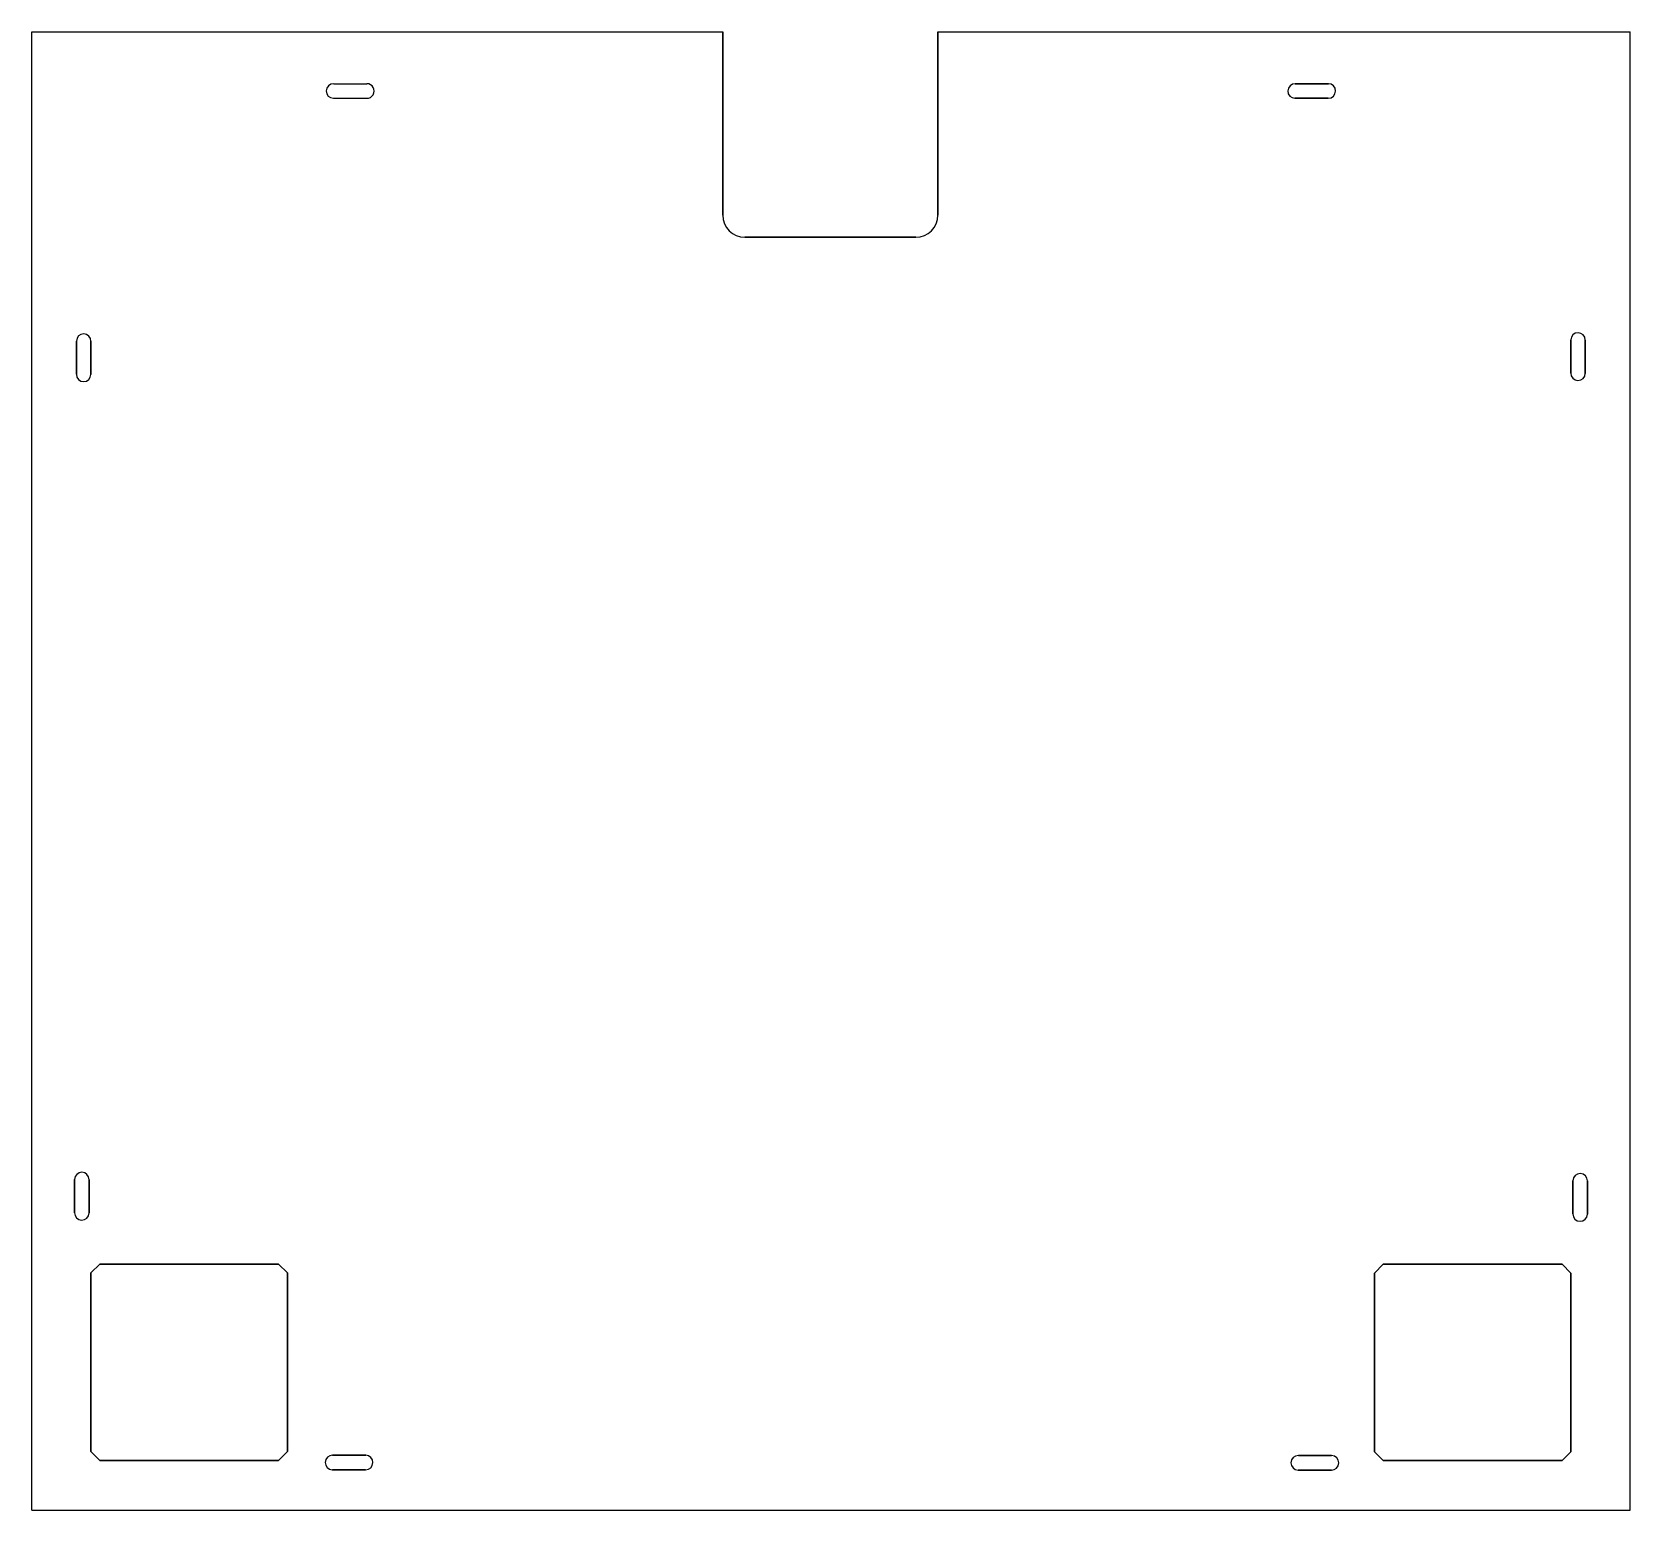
# Model space of a CAD drawing. Header units: millimetres. Extents: x -293 to 67, y -248 to 86.
import ezdxf

# ---------------------------------------------------------------- set-up
doc = ezdxf.new("R2010")
doc.units = ezdxf.units.MM
doc.layers.add('Part__Feature608', color=7, linetype='CONTINUOUS')

msp = doc.modelspace()

# ---------------------------------------------------------------- linework, layer by layer
at = {"layer": 'Part__Feature608'}
for p, q in [((-293.37, 85.65, -374.12), (-137.39, 85.65, -374.12)), ((-293.37, -248.11, -374.12), (-293.37, 85.65, -374.12)), ((-293.37, -248.11, -377.3), (-293.37, 85.65, -377.3)), ((-293.37, -248.11, -374.12), (-293.37, 85.65, -374.12)), ((-293.37, 85.65, -374.12), (-293.37, 85.65, -377.3)), ((-293.37, 85.65, -377.3), (-137.39, 85.65, -377.3)), ((-293.37, 85.65, -374.12), (-293.37, 85.65, -377.3)), ((-293.37, 85.65, -374.12), (-137.39, 85.65, -374.12)), ((-293.37, -248.11, -377.3), (-293.37, 85.65, -377.3)), ((-293.37, 85.65, -377.3), (-137.39, 85.65, -377.3)), ((-137.39, 85.65, -374.12), (-137.39, 44.28, -374.12)), ((-137.39, 85.65, -374.12), (-137.39, 44.28, -374.12)), ((-137.39, 44.28, -377.3), (-137.39, 85.65, -377.3)), ((-137.39, 85.65, -377.3), (-137.39, 85.65, -374.12)), ((-137.39, 85.65, -377.3), (-137.39, 85.65, -374.12)), ((-137.39, 44.28, -377.3), (-137.39, 85.65, -377.3)), ((-88.81, 44.28, -374.12), (-88.81, 85.65, -374.12)), ((-88.81, 85.65, -374.12), (67.45, 85.65, -374.12)), ((-88.81, 44.28, -374.12), (-88.81, 85.65, -374.12)), ((-88.81, 85.65, -374.12), (-88.81, 85.65, -377.3)), ((-88.81, 85.65, -377.3), (-88.81, 44.28, -377.3)), ((-88.81, 85.65, -374.12), (-88.81, 85.65, -377.3)), ((-88.81, 85.65, -374.12), (67.45, 85.65, -374.12)), ((-88.81, 85.65, -377.3), (67.45, 85.65, -377.3)), ((-88.81, 85.65, -377.3), (-88.81, 44.28, -377.3)), ((-88.81, 85.65, -377.3), (67.45, 85.65, -377.3)), ((67.45, -248.11, -374.12), (67.45, 85.65, -374.12)), ((67.45, 85.65, -374.12), (67.45, 85.65, -377.3)), ((67.45, -248.11, -377.3), (67.45, 85.65, -377.3)), ((67.45, 85.65, -374.12), (67.45, 85.65, -377.3)), ((67.45, -248.11, -374.12), (67.45, 85.65, -374.12)), ((67.45, -248.11, -377.3), (67.45, 85.65, -377.3)), ((-225.25, 73.96, -374.12), (-217.75, 73.96, -374.12)), ((-225.25, 73.96, -374.12), (-225.25, 73.96, -377.3)), ((-225.25, 73.96, -377.3), (-217.75, 73.96, -377.3)), ((-225.25, 73.96, -374.12), (-217.75, 73.96, -374.12)), ((-225.25, 73.96, -374.12), (-225.25, 73.96, -377.3)), ((-225.25, 73.96, -377.3), (-217.75, 73.96, -377.3)), ((-217.75, 73.96, -374.12), (-217.75, 73.96, -377.3)), ((-217.75, 73.96, -374.12), (-217.75, 73.96, -377.3)), ((-8.16, 73.96, -374.12), (-0.66, 73.96, -374.12)), ((-8.16, 73.96, -374.12), (-8.16, 73.96, -377.3)), ((-0.66, 73.96, -377.3), (-8.16, 73.96, -377.3)), ((-8.16, 73.96, -374.12), (-0.66, 73.96, -374.12)), ((-8.16, 73.96, -374.12), (-8.16, 73.96, -377.3)), ((-0.66, 73.96, -377.3), (-8.16, 73.96, -377.3)), ((-0.66, 73.96, -374.12), (-0.66, 73.96, -377.3)), ((-0.66, 73.96, -374.12), (-0.66, 73.96, -377.3)), ((-225.3, 70.68, -374.12), (-217.8, 70.68, -374.12)), ((-225.3, 70.68, -374.12), (-225.3, 70.68, -377.3)), ((-225.3, 70.68, -377.3), (-217.8, 70.68, -377.3)), ((-225.3, 70.68, -374.12), (-225.3, 70.68, -377.3)), ((-225.3, 70.68, -374.12), (-217.8, 70.68, -374.12)), ((-225.3, 70.68, -377.3), (-217.8, 70.68, -377.3)), ((-217.8, 70.68, -374.12), (-217.8, 70.68, -377.3)), ((-217.8, 70.68, -374.12), (-217.8, 70.68, -377.3)), ((-8.21, 70.68, -374.12), (-0.71, 70.68, -374.12)), ((-8.21, 70.68, -374.12), (-0.71, 70.68, -374.12)), ((-0.71, 70.68, -377.3), (-8.21, 70.68, -377.3)), ((-8.21, 70.68, -374.12), (-8.21, 70.68, -377.3)), ((-8.21, 70.68, -374.12), (-8.21, 70.68, -377.3)), ((-0.71, 70.68, -377.3), (-8.21, 70.68, -377.3)), ((-0.71, 70.68, -374.12), (-0.71, 70.68, -377.3)), ((-0.71, 70.68, -374.12), (-0.71, 70.68, -377.3)), ((-137.39, 44.28, -374.12), (-137.39, 44.28, -377.3)), ((-137.39, 44.28, -374.12), (-137.39, 44.28, -377.3)), ((-88.81, 44.28, -374.12), (-88.81, 44.28, -377.3)), ((-88.81, 44.28, -374.12), (-88.81, 44.28, -377.3)), ((-93.81, 39.28, -374.12), (-132.39, 39.28, -374.12)), ((-132.39, 39.28, -377.3), (-93.81, 39.28, -377.3)), ((-132.39, 39.28, -374.12), (-132.39, 39.28, -377.3)), ((-93.81, 39.28, -374.12), (-132.39, 39.28, -374.12)), ((-132.39, 39.28, -374.12), (-132.39, 39.28, -377.3)), ((-132.39, 39.28, -377.3), (-93.81, 39.28, -377.3)), ((-93.81, 39.28, -374.12), (-93.81, 39.28, -377.3)), ((-93.81, 39.28, -374.12), (-93.81, 39.28, -377.3)), ((-283.34, 15.86, -374.12), (-283.34, 8.36, -374.12)), ((-283.34, 15.86, -374.12), (-283.34, 8.36, -374.12)), ((-283.34, 8.36, -377.3), (-283.34, 15.86, -377.3)), ((-283.34, 15.86, -374.12), (-283.34, 15.86, -377.3)), ((-283.34, 15.86, -374.12), (-283.34, 15.86, -377.3)), ((-283.34, 8.36, -377.3), (-283.34, 15.86, -377.3)), ((-280.06, 15.81, -374.12), (-280.06, 8.31, -374.12)), ((-280.06, 15.81, -374.12), (-280.06, 15.81, -377.3)), ((-280.06, 8.31, -377.3), (-280.06, 15.81, -377.3)), ((-280.06, 15.81, -374.12), (-280.06, 8.31, -374.12)), ((-280.06, 15.81, -374.12), (-280.06, 15.81, -377.3)), ((-280.06, 8.31, -377.3), (-280.06, 15.81, -377.3)), ((54.07, 16.11, -374.12), (54.07, 8.61, -374.12)), ((54.07, 16.11, -374.12), (54.07, 8.61, -374.12)), ((54.07, 8.61, -377.3), (54.07, 16.11, -377.3)), ((54.07, 16.11, -374.12), (54.07, 16.11, -377.3)), ((54.07, 16.11, -374.12), (54.07, 16.11, -377.3)), ((54.07, 8.61, -377.3), (54.07, 16.11, -377.3)), ((57.35, 16.06, -374.12), (57.35, 8.56, -374.12)), ((57.35, 16.06, -374.12), (57.35, 16.06, -377.3)), ((57.35, 8.56, -377.3), (57.35, 16.06, -377.3)), ((57.35, 16.06, -374.12), (57.35, 8.56, -374.12)), ((57.35, 16.06, -374.12), (57.35, 16.06, -377.3)), ((57.35, 8.56, -377.3), (57.35, 16.06, -377.3)), ((-283.34, 8.36, -374.12), (-283.34, 8.36, -377.3)), ((-283.34, 8.36, -374.12), (-283.34, 8.36, -377.3)), ((-280.06, 8.31, -374.12), (-280.06, 8.31, -377.3)), ((-280.06, 8.31, -374.12), (-280.06, 8.31, -377.3)), ((54.07, 8.61, -374.12), (54.07, 8.61, -377.3)), ((54.07, 8.61, -374.12), (54.07, 8.61, -377.3)), ((57.35, 8.56, -374.12), (57.35, 8.56, -377.3)), ((57.35, 8.56, -374.12), (57.35, 8.56, -377.3)), ((-283.77, -173.47, -374.12), (-283.77, -180.97, -374.12)), ((-283.77, -173.47, -374.12), (-283.77, -180.97, -374.12)), ((-283.77, -180.97, -377.3), (-283.77, -173.47, -377.3)), ((-283.77, -173.47, -374.12), (-283.77, -173.47, -377.3)), ((-283.77, -173.47, -374.12), (-283.77, -173.47, -377.3)), ((-283.77, -180.97, -377.3), (-283.77, -173.47, -377.3)), ((-280.49, -173.52, -374.12), (-280.49, -181.02, -374.12)), ((-280.49, -173.52, -374.12), (-280.49, -173.52, -377.3)), ((-280.49, -181.02, -377.3), (-280.49, -173.52, -377.3)), ((-280.49, -173.52, -374.12), (-280.49, -181.02, -374.12)), ((-280.49, -173.52, -374.12), (-280.49, -173.52, -377.3)), ((-280.49, -181.02, -377.3), (-280.49, -173.52, -377.3)), ((54.55, -173.76, -374.12), (54.55, -181.26, -374.12)), ((54.55, -173.76, -374.12), (54.55, -181.26, -374.12)), ((54.55, -181.26, -377.3), (54.55, -173.76, -377.3)), ((54.55, -173.76, -374.12), (54.55, -173.76, -377.3)), ((54.55, -173.76, -374.12), (54.55, -173.76, -377.3)), ((54.55, -181.26, -377.3), (54.55, -173.76, -377.3)), ((57.83, -173.81, -374.12), (57.83, -181.31, -374.12)), ((57.83, -173.81, -374.12), (57.83, -173.81, -377.3)), ((57.83, -181.31, -377.3), (57.83, -173.81, -377.3)), ((57.83, -173.81, -374.12), (57.83, -181.31, -374.12)), ((57.83, -173.81, -374.12), (57.83, -173.81, -377.3)), ((57.83, -181.31, -377.3), (57.83, -173.81, -377.3)), ((-283.77, -180.97, -374.12), (-283.77, -180.97, -377.3)), ((-283.77, -180.97, -374.12), (-283.77, -180.97, -377.3)), ((-280.49, -181.02, -374.12), (-280.49, -181.02, -377.3)), ((-280.49, -181.02, -374.12), (-280.49, -181.02, -377.3)), ((54.55, -181.26, -374.12), (54.55, -181.26, -377.3)), ((54.55, -181.26, -374.12), (54.55, -181.26, -377.3)), ((57.83, -181.31, -374.12), (57.83, -181.31, -377.3)), ((57.83, -181.31, -374.12), (57.83, -181.31, -377.3)), ((-278.05, -192.57, -374.12), (-280.05, -194.57, -374.12)), ((-278.05, -192.57, -377.3), (-280.05, -194.57, -377.3)), ((-278.05, -192.57, -374.12), (-280.05, -194.57, -374.12)), ((-278.05, -192.57, -377.3), (-280.05, -194.57, -377.3)), ((-280.05, -194.57, -374.12), (-280.05, -234.92, -374.12)), ((-280.05, -194.57, -377.3), (-280.05, -194.57, -374.12)), ((-280.05, -234.92, -377.3), (-280.05, -194.57, -377.3)), ((-280.05, -194.57, -374.12), (-280.05, -234.92, -374.12)), ((-280.05, -194.57, -377.3), (-280.05, -194.57, -374.12)), ((-280.05, -234.92, -377.3), (-280.05, -194.57, -377.3)), ((-237.7, -192.57, -374.12), (-278.05, -192.57, -374.12)), ((-278.05, -192.57, -377.3), (-237.7, -192.57, -377.3)), ((-278.05, -192.57, -377.3), (-278.05, -192.57, -374.12)), ((-237.7, -192.57, -374.12), (-278.05, -192.57, -374.12)), ((-278.05, -192.57, -377.3), (-278.05, -192.57, -374.12)), ((-278.05, -192.57, -377.3), (-237.7, -192.57, -377.3)), ((-237.7, -192.57, -374.12), (-235.7, -194.57, -374.12)), ((-237.7, -192.57, -377.3), (-237.7, -192.57, -374.12)), ((-237.7, -192.57, -377.3), (-235.7, -194.57, -377.3)), ((-237.7, -192.57, -377.3), (-237.7, -192.57, -374.12)), ((-237.7, -192.57, -374.12), (-235.7, -194.57, -374.12)), ((-237.7, -192.57, -377.3), (-235.7, -194.57, -377.3)), ((-235.7, -234.92, -374.12), (-235.7, -194.57, -374.12)), ((-235.7, -194.57, -377.3), (-235.7, -194.57, -374.12)), ((-235.7, -194.57, -377.3), (-235.7, -234.92, -377.3)), ((-235.7, -194.57, -377.3), (-235.7, -194.57, -374.12)), ((-235.7, -234.92, -374.12), (-235.7, -194.57, -374.12)), ((-235.7, -194.57, -377.3), (-235.7, -234.92, -377.3)), ((11.74, -192.59, -374.12), (9.74, -194.59, -374.12)), ((11.74, -192.59, -377.3), (9.74, -194.59, -377.3)), ((11.74, -192.59, -374.12), (9.74, -194.59, -374.12)), ((11.74, -192.59, -377.3), (9.74, -194.59, -377.3)), ((9.74, -194.59, -374.12), (9.74, -234.94, -374.12)), ((9.74, -194.59, -377.3), (9.74, -194.59, -374.12)), ((9.74, -234.94, -377.3), (9.74, -194.59, -377.3)), ((9.74, -194.59, -374.12), (9.74, -234.94, -374.12)), ((9.74, -194.59, -377.3), (9.74, -194.59, -374.12)), ((9.74, -234.94, -377.3), (9.74, -194.59, -377.3)), ((52.09, -192.59, -374.12), (11.74, -192.59, -374.12)), ((11.74, -192.59, -377.3), (52.09, -192.59, -377.3)), ((11.74, -192.59, -377.3), (11.74, -192.59, -374.12)), ((52.09, -192.59, -374.12), (11.74, -192.59, -374.12)), ((11.74, -192.59, -377.3), (11.74, -192.59, -374.12)), ((11.74, -192.59, -377.3), (52.09, -192.59, -377.3)), ((52.09, -192.59, -374.12), (54.09, -194.59, -374.12)), ((52.09, -192.59, -377.3), (52.09, -192.59, -374.12)), ((52.09, -192.59, -377.3), (54.09, -194.59, -377.3)), ((52.09, -192.59, -377.3), (52.09, -192.59, -374.12)), ((52.09, -192.59, -374.12), (54.09, -194.59, -374.12)), ((52.09, -192.59, -377.3), (54.09, -194.59, -377.3)), ((54.09, -234.94, -374.12), (54.09, -194.59, -374.12)), ((54.09, -194.59, -377.3), (54.09, -194.59, -374.12)), ((54.09, -194.59, -377.3), (54.09, -234.94, -377.3)), ((54.09, -194.59, -377.3), (54.09, -194.59, -374.12)), ((54.09, -234.94, -374.12), (54.09, -194.59, -374.12)), ((54.09, -194.59, -377.3), (54.09, -234.94, -377.3)), ((-280.05, -234.92, -374.12), (-278.05, -236.92, -374.12)), ((-280.05, -234.92, -377.3), (-280.05, -234.92, -374.12)), ((-280.05, -234.92, -377.3), (-278.05, -236.92, -377.3)), ((-280.05, -234.92, -377.3), (-280.05, -234.92, -374.12)), ((-280.05, -234.92, -374.12), (-278.05, -236.92, -374.12)), ((-280.05, -234.92, -377.3), (-278.05, -236.92, -377.3)), ((-278.05, -236.92, -374.12), (-237.7, -236.92, -374.12)), ((-278.05, -236.92, -377.3), (-278.05, -236.92, -374.12)), ((-237.7, -236.92, -377.3), (-278.05, -236.92, -377.3)), ((-278.05, -236.92, -374.12), (-237.7, -236.92, -374.12)), ((-278.05, -236.92, -377.3), (-278.05, -236.92, -374.12)), ((-237.7, -236.92, -377.3), (-278.05, -236.92, -377.3)), ((-237.7, -236.92, -374.12), (-235.7, -234.92, -374.12)), ((-237.7, -236.92, -377.3), (-235.7, -234.92, -377.3)), ((-237.7, -236.92, -374.12), (-235.7, -234.92, -374.12)), ((-237.7, -236.92, -377.3), (-235.7, -234.92, -377.3)), ((-237.7, -236.92, -377.3), (-237.7, -236.92, -374.12)), ((-237.7, -236.92, -377.3), (-237.7, -236.92, -374.12)), ((-235.7, -234.92, -377.3), (-235.7, -234.92, -374.12)), ((-235.7, -234.92, -377.3), (-235.7, -234.92, -374.12)), ((-225.5, -235.73, -374.12), (-218, -235.73, -374.12)), ((-225.5, -235.73, -374.12), (-225.5, -235.73, -377.3)), ((-218, -235.73, -377.3), (-225.5, -235.73, -377.3)), ((-225.5, -235.73, -374.12), (-218, -235.73, -374.12)), ((-225.5, -235.73, -374.12), (-225.5, -235.73, -377.3)), ((-218, -235.73, -377.3), (-225.5, -235.73, -377.3)), ((-218, -235.73, -374.12), (-218, -235.73, -377.3)), ((-218, -235.73, -374.12), (-218, -235.73, -377.3)), ((-7.43, -235.81, -374.12), (0.07, -235.81, -374.12)), ((-7.43, -235.81, -374.12), (-7.43, -235.81, -377.3)), ((0.07, -235.81, -377.3), (-7.43, -235.81, -377.3)), ((-7.43, -235.81, -374.12), (0.07, -235.81, -374.12)), ((-7.43, -235.81, -374.12), (-7.43, -235.81, -377.3)), ((0.07, -235.81, -377.3), (-7.43, -235.81, -377.3)), ((0.07, -235.81, -374.12), (0.07, -235.81, -377.3)), ((0.07, -235.81, -374.12), (0.07, -235.81, -377.3)), ((9.74, -234.94, -374.12), (11.74, -236.94, -374.12)), ((9.74, -234.94, -377.3), (9.74, -234.94, -374.12)), ((9.74, -234.94, -377.3), (11.74, -236.94, -377.3)), ((9.74, -234.94, -377.3), (9.74, -234.94, -374.12)), ((9.74, -234.94, -374.12), (11.74, -236.94, -374.12)), ((9.74, -234.94, -377.3), (11.74, -236.94, -377.3)), ((11.74, -236.94, -374.12), (52.09, -236.94, -374.12)), ((11.74, -236.94, -377.3), (11.74, -236.94, -374.12)), ((52.09, -236.94, -377.3), (11.74, -236.94, -377.3)), ((11.74, -236.94, -374.12), (52.09, -236.94, -374.12)), ((11.74, -236.94, -377.3), (11.74, -236.94, -374.12)), ((52.09, -236.94, -377.3), (11.74, -236.94, -377.3)), ((52.09, -236.94, -374.12), (54.09, -234.94, -374.12)), ((52.09, -236.94, -377.3), (54.09, -234.94, -377.3)), ((52.09, -236.94, -374.12), (54.09, -234.94, -374.12)), ((52.09, -236.94, -377.3), (54.09, -234.94, -377.3)), ((52.09, -236.94, -377.3), (52.09, -236.94, -374.12)), ((52.09, -236.94, -377.3), (52.09, -236.94, -374.12)), ((54.09, -234.94, -377.3), (54.09, -234.94, -374.12)), ((54.09, -234.94, -377.3), (54.09, -234.94, -374.12)), ((-225.55, -239.01, -374.12), (-218.05, -239.01, -374.12)), ((-225.55, -239.01, -374.12), (-218.05, -239.01, -374.12)), ((-218.05, -239.01, -377.3), (-225.55, -239.01, -377.3)), ((-225.55, -239.01, -374.12), (-225.55, -239.01, -377.3)), ((-225.55, -239.01, -374.12), (-225.55, -239.01, -377.3)), ((-218.05, -239.01, -377.3), (-225.55, -239.01, -377.3)), ((-218.05, -239.01, -374.12), (-218.05, -239.01, -377.3)), ((-218.05, -239.01, -374.12), (-218.05, -239.01, -377.3)), ((-7.49, -239.09, -374.12), (0.01, -239.09, -374.12)), ((-7.49, -239.09, -374.12), (0.01, -239.09, -374.12)), ((0.01, -239.09, -377.3), (-7.49, -239.09, -377.3)), ((-7.49, -239.09, -374.12), (-7.49, -239.09, -377.3)), ((-7.49, -239.09, -374.12), (-7.49, -239.09, -377.3)), ((0.01, -239.09, -377.3), (-7.49, -239.09, -377.3)), ((0.01, -239.09, -374.12), (0.01, -239.09, -377.3)), ((0.01, -239.09, -374.12), (0.01, -239.09, -377.3)), ((-293.37, -248.11, -374.12), (67.45, -248.11, -374.12)), ((-293.37, -248.11, -377.3), (67.45, -248.11, -377.3)), ((-293.37, -248.11, -374.12), (67.45, -248.11, -374.12)), ((-293.37, -248.11, -374.12), (-293.37, -248.11, -377.3)), ((-293.37, -248.11, -374.12), (-293.37, -248.11, -377.3)), ((-293.37, -248.11, -377.3), (67.45, -248.11, -377.3)), ((67.45, -248.11, -374.12), (67.45, -248.11, -377.3)), ((67.45, -248.11, -374.12), (67.45, -248.11, -377.3))]:
    msp.add_line(p, q, dxfattribs=at)
for centre, radius, start, end in [((-225.28, 72.32, -374.12), 1.64, 89.0797, -90.9203), ((-225.28, 72.32, -374.12), 1.64, 89.0797, -90.9203), ((-225.28, 72.32, -377.3), 1.64, 89.0797, -90.9203), ((-225.28, 72.32, -377.3), 1.64, 89.0797, -90.9203), ((-217.75, 72.32, -374.12), 1.64, -91.8406, 90), ((-217.75, 72.32, -374.12), 1.64, -91.8406, 90), ((-217.75, 72.32, -377.3), 1.64, -91.8406, 90), ((-217.75, 72.32, -377.3), 1.64, -91.8406, 90), ((-8.18, 72.32, -374.12), 1.64, 89.0797, -90.9203), ((-8.18, 72.32, -377.3), 1.64, 89.0797, -90.9203), ((-8.18, 72.32, -374.12), 1.64, 89.0797, -90.9203), ((-8.18, 72.32, -377.3), 1.64, 89.0797, -90.9203), ((-0.68, 72.32, -374.12), 1.64, -90.9203, 89.0797), ((-0.68, 72.32, -377.3), 1.64, -90.9203, 89.0797), ((-0.68, 72.32, -374.12), 1.64, -90.9203, 89.0797), ((-0.68, 72.32, -377.3), 1.64, -90.9203, 89.0797), ((-132.39, 44.28, -374.12), 5, 180, -90), ((-132.39, 44.28, -377.3), 5, 180, -90), ((-132.39, 44.28, -374.12), 5, 180, -90), ((-132.39, 44.28, -377.3), 5, 180, -90), ((-93.81, 44.28, -374.12), 5, -90, 0), ((-93.81, 44.28, -377.3), 5, -90, 0), ((-93.81, 44.28, -374.12), 5, -90, 0), ((-93.81, 44.28, -377.3), 5, -90, 0), ((-281.7, 15.83, -374.12), 1.64, -0.9203, 179.0797), ((-281.7, 15.83, -377.3), 1.64, -0.9203, 179.0797), ((-281.7, 15.83, -374.12), 1.64, -0.9203, 179.0797), ((-281.7, 15.83, -377.3), 1.64, -0.9203, 179.0797), ((55.71, 16.09, -374.12), 1.64, -0.9203, 179.0797), ((55.71, 16.09, -377.3), 1.64, -0.9203, 179.0797), ((55.71, 16.09, -374.12), 1.64, -0.9203, 179.0797), ((55.71, 16.09, -377.3), 1.64, -0.9203, 179.0797), ((-281.7, 8.33, -374.12), 1.64, 179.0797, -0.9203), ((-281.7, 8.33, -377.3), 1.64, 179.0797, -0.9203), ((-281.7, 8.33, -374.12), 1.64, 179.0797, -0.9203), ((-281.7, 8.33, -377.3), 1.64, 179.0797, -0.9203), ((55.71, 8.59, -374.12), 1.64, 179.0797, -0.9203), ((55.71, 8.59, -377.3), 1.64, 179.0797, -0.9203), ((55.71, 8.59, -374.12), 1.64, 179.0797, -0.9203), ((55.71, 8.59, -377.3), 1.64, 179.0797, -0.9203), ((-282.13, -173.49, -374.12), 1.64, -0.9203, 179.0797), ((-282.13, -173.49, -377.3), 1.64, -0.9203, 179.0797), ((-282.13, -173.49, -374.12), 1.64, -0.9203, 179.0797), ((-282.13, -173.49, -377.3), 1.64, -0.9203, 179.0797), ((56.19, -173.78, -374.12), 1.64, -0.9203, 179.0797), ((56.19, -173.78, -377.3), 1.64, -0.9203, 179.0797), ((56.19, -173.78, -374.12), 1.64, -0.9203, 179.0797), ((56.19, -173.78, -377.3), 1.64, -0.9203, 179.0797), ((-282.13, -180.99, -374.12), 1.64, 179.0797, -0.9203), ((-282.13, -180.99, -377.3), 1.64, 179.0797, -0.9203), ((-282.13, -180.99, -374.12), 1.64, 179.0797, -0.9203), ((-282.13, -180.99, -377.3), 1.64, 179.0797, -0.9203), ((56.19, -181.28, -374.12), 1.64, 179.0797, -0.9203), ((56.19, -181.28, -377.3), 1.64, 179.0797, -0.9203), ((56.19, -181.28, -374.12), 1.64, 179.0797, -0.9203), ((56.19, -181.28, -377.3), 1.64, 179.0797, -0.9203), ((-225.53, -237.37, -374.12), 1.64, 89.0797, -90.9203), ((-225.53, -237.37, -377.3), 1.64, 89.0797, -90.9203), ((-225.53, -237.37, -374.12), 1.64, 89.0797, -90.9203), ((-225.53, -237.37, -377.3), 1.64, 89.0797, -90.9203), ((-218.03, -237.37, -374.12), 1.64, -90.9203, 89.0797), ((-218.03, -237.37, -377.3), 1.64, -90.9203, 89.0797), ((-218.03, -237.37, -374.12), 1.64, -90.9203, 89.0797), ((-218.03, -237.37, -377.3), 1.64, -90.9203, 89.0797), ((-7.46, -237.45, -374.12), 1.64, 89.0797, -90.9203), ((-7.46, -237.45, -377.3), 1.64, 89.0797, -90.9203), ((-7.46, -237.45, -374.12), 1.64, 89.0797, -90.9203), ((-7.46, -237.45, -377.3), 1.64, 89.0797, -90.9203), ((0.04, -237.45, -374.12), 1.64, -90.9203, 89.0797), ((0.04, -237.45, -377.3), 1.64, -90.9203, 89.0797), ((0.04, -237.45, -374.12), 1.64, -90.9203, 89.0797), ((0.04, -237.45, -377.3), 1.64, -90.9203, 89.0797)]:
    msp.add_arc(centre, radius, start, end, dxfattribs=at)

doc.saveas('drawing.dxf')
